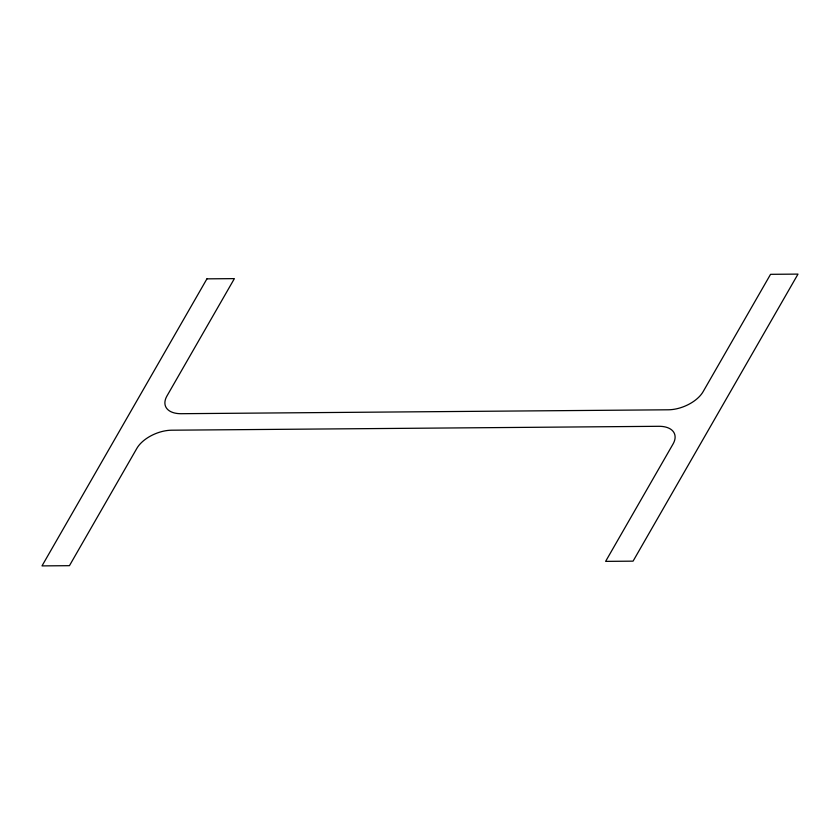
<?xml version="1.0" encoding="UTF-8"?>
<svg xmlns="http://www.w3.org/2000/svg" width="840" height="840" viewBox="0 0 840 840"><rect width="100%" height="100%" fill="white"/><g stroke="black" fill="none" stroke-linecap="round" stroke-linejoin="round"><path stroke-width="1.26" d="M206.934 278.849L42 565.898L69.447 565.677L136.868 448.35A28.014 15.624 -22.3 0 1 171.675 430.206L658.833 426.3A28.014 15.624 -22.3 0 1 673.029 444.045L605.619 561.372L633.066 561.151L798 274.103L770.553 274.323L703.133 391.65A28.014 15.624 -22.3 0 1 668.325 409.794L181.167 413.7A28.014 15.624 -22.3 0 1 166.971 395.955L234.381 278.628L206.934 278.849"/></g></svg>
